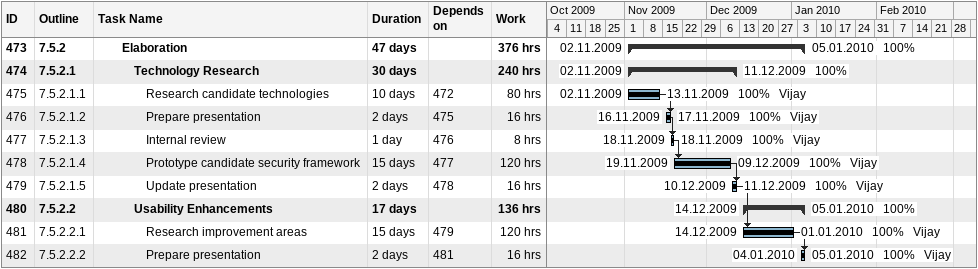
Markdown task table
| ID | WBS | Task | Duration | Start | Finish | Predecessors | Resources | % complete | Work (h) |
|---|---|---|---|---|---|---|---|---|---|
| 473 | 7.5.2 | **Elaboration** | 47d | 2009-11-02 | 2010-01-05 |  |  | 100 | 376 |
| 474 | 7.5.2.1 | **Technology Research** | 30d | 2009-11-02 | 2009-12-11 |  |  | 100 | 240 |
| 475 | 7.5.2.1.1 | Research candidate technologies | 10d | 2009-11-02 | 2009-11-13 | 472 | Vijay | 100 | 80 |
| 476 | 7.5.2.1.2 | Prepare presentation | 2d | 2009-11-16 | 2009-11-17 | 475 | Vijay | 100 | 16 |
| 477 | 7.5.2.1.3 | Internal review | 1d | 2009-11-18 | 2009-11-18 | 476 | Vijay | 100 | 8 |
| 478 | 7.5.2.1.4 | Prototype candidate security framework | 15d | 2009-11-19 | 2009-12-09 | 477 | Vijay | 100 | 120 |
| 479 | 7.5.2.1.5 | Update presentation | 2d | 2009-12-10 | 2009-12-11 | 478 | Vijay | 100 | 16 |
| 480 | 7.5.2.2 | **Usability Enhancements** | 17d | 2009-12-14 | 2010-01-05 |  |  | 100 | 136 |
| 481 | 7.5.2.2.1 | Research improvement areas | 15d | 2009-12-14 | 2010-01-01 | 479 | Vijay | 100 | 120 |
| 482 | 7.5.2.2.2 | Prepare presentation | 2d | 2010-01-04 | 2010-01-05 | 481 | Vijay | 100 | 16 |
